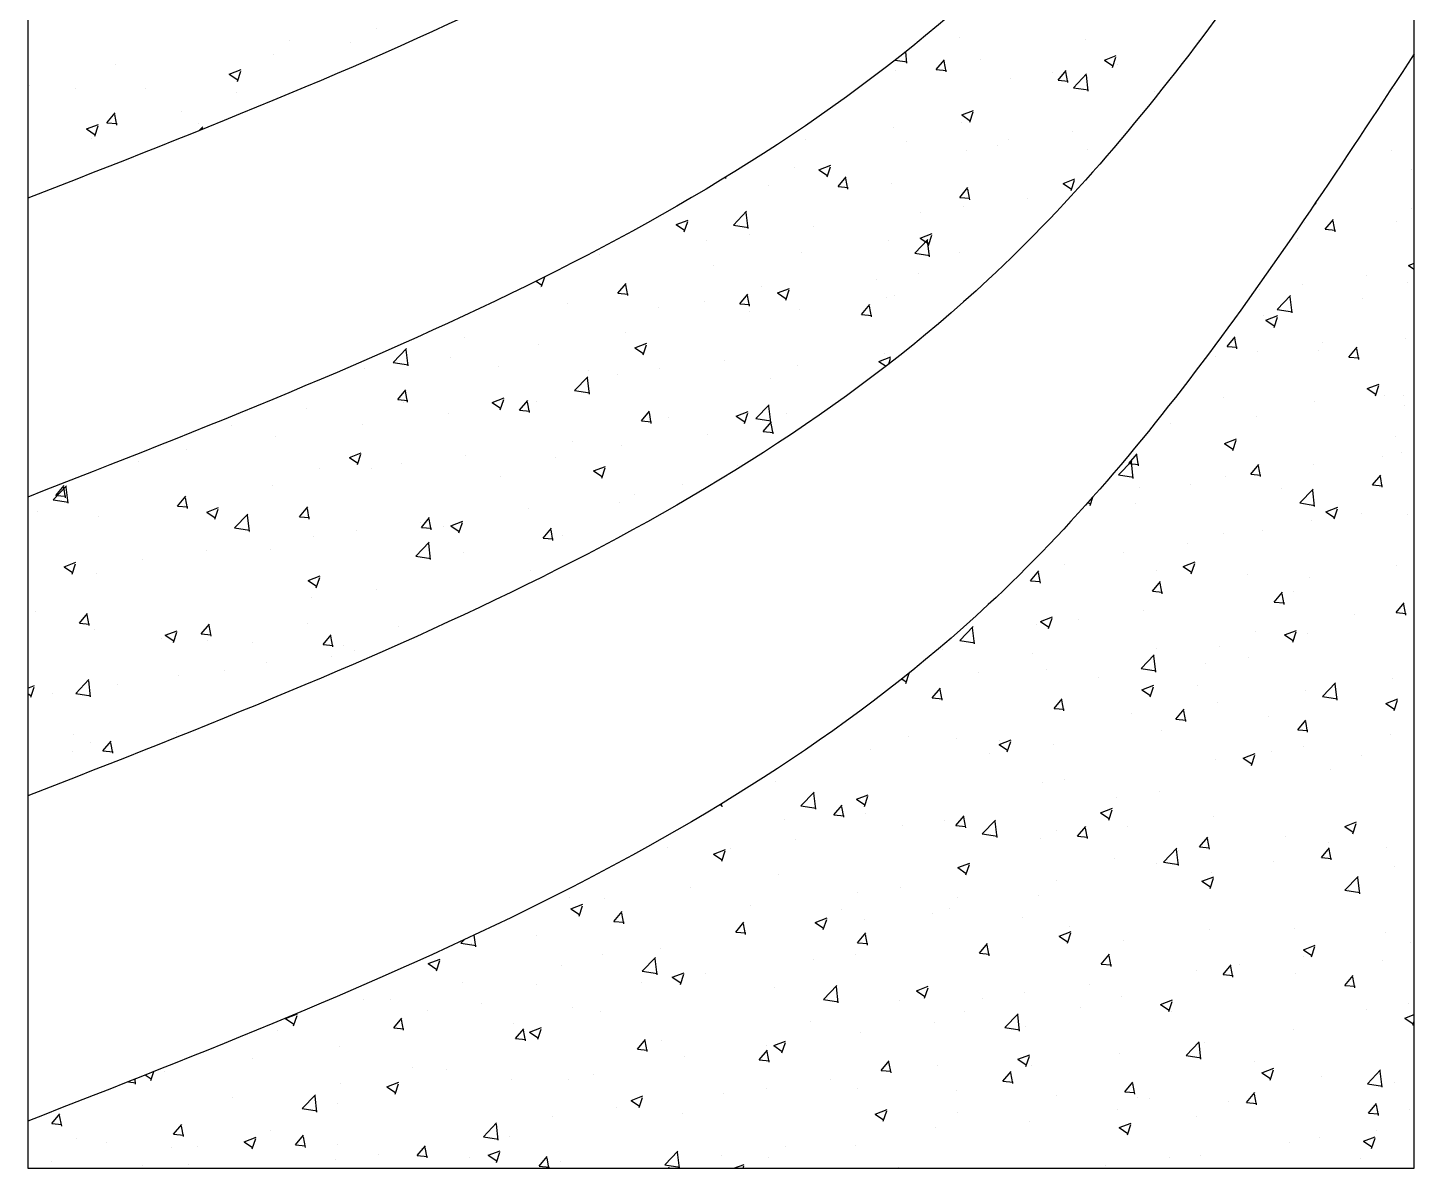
# Model space of a CAD drawing. Header units: inches. Extents: x 10 to 52.5, y 12.2 to 37.
# Drawn here: x 48.0005 to 48.1377, y 19.9267 to 20.0395 of the extents above; entities that cross this region are included whole.
import ezdxf

# ---------------------------------------------------------------- set-up
doc = ezdxf.new("R2010")
doc.units = ezdxf.units.IN
doc.header["$MEASUREMENT"] = 0
doc.layers.add('02', color=2, linetype='Continuous')

msp = doc.modelspace()

# ---------------------------------------------------------------- linework, layer by layer
at = {"layer": '02'}
for p, q in [((48.00053, 20.21376), (48.00053, 19.92671)), ((48.13766, 19.92671), (48.13766, 20.21376)), ((48.03505, 20.03939), (48.03505, 20.03939)), ((48.09272, 20.03857), (48.09272, 20.03857)), ((48.02643, 20.03821), (48.02643, 20.03821)), ((48.03241, 20.03801), (48.03241, 20.03801)), ((48.08749, 20.03601), (48.08736, 20.03712)), ((48.10512, 20.03831), (48.10512, 20.03831)), ((48.11634, 20.03824), (48.11634, 20.03824)), ((48.00922, 20.03588), (48.00922, 20.03588)), ((48.02484, 20.03682), (48.02484, 20.03682)), ((48.08633, 20.03631), (48.08752, 20.03613)), ((48.09038, 20.03537), (48.09119, 20.03633)), ((48.09136, 20.03513), (48.09116, 20.03619)), ((48.0948, 20.03632), (48.0948, 20.03632)), ((48.10701, 20.0363), (48.10819, 20.03675)), ((48.10701, 20.0363), (48.10785, 20.03573)), ((48.10782, 20.03558), (48.10816, 20.0366)), ((48.10828, 20.03591), (48.10828, 20.03591)), ((48.02047, 20.03491), (48.02164, 20.03537)), ((48.02047, 20.03491), (48.0213, 20.03435)), ((48.02127, 20.0342), (48.02161, 20.03522)), ((48.08632, 20.03525), (48.08632, 20.03525)), ((48.09038, 20.03537), (48.09139, 20.03528)), ((48.09771, 20.03452), (48.09771, 20.03452)), ((48.10192, 20.03507), (48.10192, 20.03507)), ((48.10243, 20.03432), (48.10324, 20.03528)), ((48.10243, 20.03432), (48.10344, 20.03423)), ((48.10341, 20.03408), (48.10321, 20.03513)), ((48.10395, 20.03358), (48.10526, 20.03494)), ((48.10542, 20.03323), (48.10523, 20.03482)), ((48.00066, 20.03383), (48.00066, 20.03383)), ((48.00524, 20.03345), (48.00524, 20.03345)), ((48.01217, 20.03352), (48.01217, 20.03352)), ((48.02114, 20.03314), (48.02114, 20.03314)), ((48.10395, 20.03358), (48.10545, 20.03335)), ((48.11195, 20.03317), (48.11195, 20.03317)), ((48.13565, 20.03347), (48.13565, 20.03347)), ((48.00837, 20.03011), (48.00918, 20.03108)), ((48.00934, 20.02988), (48.00915, 20.03093)), ((48.01571, 20.03126), (48.01571, 20.03126)), ((48.0929, 20.03088), (48.09407, 20.03133)), ((48.0929, 20.03088), (48.09373, 20.03031)), ((48.0937, 20.03017), (48.09405, 20.03118)), ((48.13758, 20.0311), (48.13758, 20.0311)), ((48.00635, 20.0295), (48.00753, 20.02995)), ((48.00635, 20.0295), (48.00719, 20.02893)), ((48.00716, 20.02878), (48.0075, 20.0298)), ((48.00837, 20.03011), (48.00937, 20.03002)), ((48.01742, 20.02999), (48.01742, 20.02999)), ((48.0175, 20.02934), (48.01784, 20.0297)), ((48.01782, 20.02947), (48.01781, 20.02958)), ((48.08611, 20.02965), (48.08611, 20.02965)), ((48.09288, 20.03011), (48.09288, 20.03011)), ((48.10386, 20.02929), (48.10386, 20.02929)), ((48.00681, 20.0286), (48.00681, 20.0286)), ((48.07749, 20.02847), (48.07749, 20.02847)), ((48.08746, 20.02823), (48.08746, 20.02823)), ((48.09643, 20.02785), (48.09643, 20.02785)), ((48.0975, 20.02845), (48.0975, 20.02845)), ((48.10539, 20.02747), (48.10539, 20.02747)), ((48.13544, 20.0274), (48.13544, 20.0274)), ((48.09337, 20.02732), (48.09337, 20.02732)), ((48.06959, 20.0246), (48.06957, 20.02473)), ((48.06961, 20.02475), (48.06962, 20.02475)), ((48.07632, 20.02566), (48.07632, 20.02566)), ((48.07878, 20.02546), (48.07996, 20.02591)), ((48.07878, 20.02546), (48.07962, 20.0249)), ((48.07959, 20.02475), (48.07993, 20.02576)), ((48.08067, 20.02379), (48.08147, 20.02475)), ((48.13738, 20.0255), (48.13738, 20.0255)), ((48.07377, 20.02395), (48.07377, 20.02395)), ((48.08067, 20.02379), (48.08167, 20.0237)), ((48.08164, 20.02355), (48.08145, 20.0246)), ((48.08591, 20.02406), (48.08591, 20.02406)), ((48.09272, 20.02273), (48.09352, 20.0237)), ((48.09369, 20.0225), (48.0935, 20.02355)), ((48.10293, 20.02411), (48.1041, 20.02457)), ((48.10293, 20.02411), (48.10376, 20.02355)), ((48.10373, 20.0234), (48.10407, 20.02442)), ((48.09272, 20.02273), (48.09372, 20.02264)), ((48.09944, 20.02266), (48.09944, 20.02266)), ((48.12788, 20.02206), (48.12795, 20.02227)), ((48.1279, 20.02221), (48.12791, 20.0222)), ((48.07032, 20.01999), (48.07163, 20.02136)), ((48.07179, 20.01964), (48.0716, 20.02124)), ((48.08887, 20.02127), (48.08887, 20.02127)), ((48.09308, 20.02182), (48.09308, 20.02182)), ((48.12886, 20.01957), (48.12967, 20.02054)), ((48.13738, 20.02161), (48.13738, 20.02161)), ((48.06467, 20.02004), (48.06584, 20.02049)), ((48.06467, 20.02004), (48.0655, 20.01948)), ((48.06547, 20.01933), (48.06581, 20.02034)), ((48.07032, 20.01999), (48.07182, 20.01976)), ((48.07826, 20.01987), (48.07826, 20.01987)), ((48.12681, 20.02022), (48.12681, 20.02022)), ((48.12886, 20.01957), (48.12987, 20.01948)), ((48.12984, 20.01933), (48.12965, 20.02039)), ((48.13589, 20.02033), (48.13589, 20.02033)), ((48.0677, 20.01848), (48.0677, 20.01848)), ((48.0719, 20.01903), (48.0719, 20.01903)), ((48.08571, 20.01847), (48.08571, 20.01847)), ((48.08825, 20.01721), (48.08956, 20.01858)), ((48.08881, 20.01869), (48.08999, 20.01915)), ((48.08881, 20.01869), (48.08965, 20.01813)), ((48.08972, 20.01686), (48.08953, 20.01846)), ((48.08962, 20.01798), (48.08996, 20.019)), ((48.12609, 20.01865), (48.12609, 20.01865)), ((48.05709, 20.01708), (48.05709, 20.01708)), ((48.07708, 20.01728), (48.07708, 20.01728)), ((48.08825, 20.01721), (48.08975, 20.01698)), ((48.09267, 20.01729), (48.09267, 20.01729)), ((48.06835, 20.01603), (48.06835, 20.01603)), ((48.08866, 20.0152), (48.08866, 20.0152)), ((48.1371, 20.016), (48.13766, 20.01622)), ((48.1371, 20.016), (48.13766, 20.01563)), ((48.05082, 20.01444), (48.05139, 20.01406)), ((48.05124, 20.01377), (48.05124, 20.01377)), ((48.05136, 20.01391), (48.05168, 20.01487)), ((48.0589, 20.01326), (48.05971, 20.01422)), ((48.05987, 20.01302), (48.05968, 20.01407)), ((48.07308, 20.01393), (48.07308, 20.01393)), ((48.0747, 20.01328), (48.07587, 20.01373)), ((48.08446, 20.01464), (48.08446, 20.01464)), ((48.1266, 20.01415), (48.1266, 20.01415)), ((48.13296, 20.01498), (48.13296, 20.01498)), ((48.13697, 20.01432), (48.13697, 20.01432)), ((48.0589, 20.01326), (48.0599, 20.01317)), ((48.06748, 20.01241), (48.06748, 20.01241)), ((48.07095, 20.0122), (48.07176, 20.01317)), ((48.07192, 20.01197), (48.07173, 20.01302)), ((48.0747, 20.01328), (48.07553, 20.01271)), ((48.0755, 20.01256), (48.07584, 20.01358)), ((48.0855, 20.01287), (48.0855, 20.01287)), ((48.08627, 20.01298), (48.08627, 20.01298)), ((48.12239, 20.01359), (48.12239, 20.01359)), ((48.12411, 20.01165), (48.12542, 20.01302)), ((48.12557, 20.0113), (48.12539, 20.0129)), ((48.13251, 20.01277), (48.13251, 20.01277)), ((48.05394, 20.01224), (48.05394, 20.01224)), ((48.06291, 20.01186), (48.06291, 20.01186)), ((48.07095, 20.0122), (48.07195, 20.01212)), ((48.07188, 20.01148), (48.07188, 20.01148)), ((48.07688, 20.01169), (48.07688, 20.01169)), ((48.083, 20.01115), (48.08381, 20.01212)), ((48.083, 20.01115), (48.084, 20.01106)), ((48.08397, 20.01091), (48.08378, 20.01197)), ((48.12271, 20.01109), (48.12271, 20.01109)), ((48.12298, 20.01059), (48.12416, 20.01104)), ((48.12411, 20.01165), (48.12561, 20.01142)), ((48.12298, 20.01059), (48.12382, 20.01002)), ((48.12379, 20.00987), (48.12413, 20.01089)), ((48.04369, 20.00888), (48.04369, 20.00888)), ((48.05966, 20.00936), (48.05966, 20.00936)), ((48.06058, 20.00786), (48.06176, 20.00831)), ((48.11915, 20.00799), (48.11996, 20.00895)), ((48.12012, 20.00775), (48.11993, 20.0088)), ((48.12854, 20.00836), (48.12854, 20.00836)), ((48.13677, 20.00873), (48.13677, 20.00873)), ((48.03669, 20.00641), (48.038, 20.00777)), ((48.03815, 20.00606), (48.03797, 20.00766)), ((48.04231, 20.00691), (48.04231, 20.00691)), ((48.05104, 20.00817), (48.05104, 20.00817)), ((48.06058, 20.00786), (48.06142, 20.00729)), ((48.06139, 20.00715), (48.06173, 20.00816)), ((48.08472, 20.00651), (48.0859, 20.00696)), ((48.0853, 20.00728), (48.0853, 20.00728)), ((48.08568, 20.00624), (48.08587, 20.00682)), ((48.11797, 20.00697), (48.11797, 20.00697)), ((48.11915, 20.00799), (48.12015, 20.0079)), ((48.12218, 20.00752), (48.12218, 20.00752)), ((48.12814, 20.00754), (48.12814, 20.00754)), ((48.1312, 20.00693), (48.13201, 20.0079)), ((48.1312, 20.00693), (48.1322, 20.00685)), ((48.13217, 20.0067), (48.13198, 20.00775)), ((48.03383, 20.00584), (48.03383, 20.00584)), ((48.03669, 20.00641), (48.03818, 20.00618)), ((48.03809, 20.00634), (48.03809, 20.00634)), ((48.04705, 20.00596), (48.04705, 20.00596)), ((48.05602, 20.00558), (48.05602, 20.00558)), ((48.06306, 20.00578), (48.06306, 20.00578)), ((48.06943, 20.00662), (48.06943, 20.00662)), ((48.07667, 20.0061), (48.07667, 20.0061)), ((48.08472, 20.00651), (48.08542, 20.00604)), ((48.05462, 20.00363), (48.05593, 20.00499)), ((48.05608, 20.00328), (48.0559, 20.00488)), ((48.05886, 20.00523), (48.05886, 20.00523)), ((48.07396, 20.00482), (48.07396, 20.00482)), ((48.13301, 20.00382), (48.13419, 20.00427)), ((48.13382, 20.00311), (48.13416, 20.00412)), ((48.03713, 20.00273), (48.03794, 20.0037)), ((48.03713, 20.00273), (48.03813, 20.00264)), ((48.0381, 20.00249), (48.03791, 20.00355)), ((48.04646, 20.00244), (48.04764, 20.00289)), ((48.04727, 20.00173), (48.04761, 20.00274)), ((48.05462, 20.00363), (48.05611, 20.0034)), ((48.1188, 20.00293), (48.1188, 20.00293)), ((48.13301, 20.00382), (48.13385, 20.00326)), ((48.13473, 20.00313), (48.13473, 20.00313)), ((48.13656, 20.00313), (48.13656, 20.00313)), ((48.02812, 20.00183), (48.02812, 20.00183)), ((48.03768, 20.00244), (48.03768, 20.00244)), ((48.04211, 20.00132), (48.04211, 20.00132)), ((48.04646, 20.00244), (48.0473, 20.00188)), ((48.04918, 20.00168), (48.04999, 20.00264)), ((48.04918, 20.00168), (48.05018, 20.00159)), ((48.05015, 20.00144), (48.04996, 20.00249)), ((48.05083, 20.00258), (48.05083, 20.00258)), ((48.06123, 20.00062), (48.06204, 20.00159)), ((48.0622, 20.00038), (48.06201, 20.00144)), ((48.07061, 20.00109), (48.07178, 20.00155)), ((48.07141, 20.00038), (48.07175, 20.0014)), ((48.07255, 20.00085), (48.07386, 20.00221)), ((48.07401, 20.0005), (48.07383, 20.00209)), ((48.07562, 20.00139), (48.07562, 20.00139)), ((48.07982, 20.00194), (48.07982, 20.00194)), ((48.12777, 20.00255), (48.12777, 20.00255)), ((48.13674, 20.00217), (48.13674, 20.00217)), ((48.02071, 20.0002), (48.02071, 20.0002)), ((48.03362, 20.00025), (48.03362, 20.00025)), ((48.06123, 20.00062), (48.06223, 20.00053)), ((48.06393, 20.001), (48.06393, 20.001)), ((48.07061, 20.00109), (48.07144, 20.00053)), ((48.07255, 20.00085), (48.07404, 20.00062)), ((48.07328, 19.99957), (48.07409, 20.00053)), ((48.07425, 19.99933), (48.07406, 20.00038)), ((48.11355, 20.00034), (48.11355, 20.00034)), ((48.12202, 20.00106), (48.12202, 20.00106)), ((48.025, 19.99906), (48.025, 19.99906)), ((48.05444, 19.9986), (48.05444, 19.9986)), ((48.06774, 19.99925), (48.06774, 19.99925)), ((48.07328, 19.99957), (48.07428, 19.99948)), ((48.11889, 19.9984), (48.12007, 19.99885)), ((48.1197, 19.99769), (48.12004, 19.99871)), ((48.13584, 19.99906), (48.13584, 19.99906)), ((48.01627, 19.9978), (48.01627, 19.9978)), ((48.03235, 19.99702), (48.03352, 19.99747)), ((48.03315, 19.99631), (48.03349, 19.99732)), ((48.05926, 19.99817), (48.05926, 19.99817)), ((48.10943, 19.9964), (48.11024, 19.99737)), ((48.1104, 19.99617), (48.11021, 19.99722)), ((48.11889, 19.9984), (48.11973, 19.99784)), ((48.13636, 19.99754), (48.13636, 19.99754)), ((48.01145, 19.99663), (48.01145, 19.99663)), ((48.02939, 19.99587), (48.02939, 19.99587)), ((48.03235, 19.99702), (48.03318, 19.99646)), ((48.03453, 19.99595), (48.03453, 19.99595)), ((48.03747, 19.99637), (48.03747, 19.99637)), ((48.04383, 19.9972), (48.04383, 19.9972)), ((48.05275, 19.99699), (48.05275, 19.99699)), ((48.05649, 19.99568), (48.05767, 19.99613)), ((48.0573, 19.99496), (48.05764, 19.99598)), ((48.07069, 19.99624), (48.07069, 19.99624)), ((48.10841, 19.99529), (48.10972, 19.99665)), ((48.10943, 19.9964), (48.11043, 19.99632)), ((48.10987, 19.99494), (48.10969, 19.99653)), ((48.12148, 19.99535), (48.12229, 19.99632)), ((48.12245, 19.99511), (48.12226, 19.99617)), ((48.12773, 19.99636), (48.12773, 19.99636)), ((48.13452, 19.99706), (48.13452, 19.99706)), ((48.04733, 19.99512), (48.04733, 19.99512)), ((48.05649, 19.99568), (48.05733, 19.99511)), ((48.10841, 19.99529), (48.1099, 19.99506)), ((48.11901, 19.9951), (48.11901, 19.9951)), ((48.12148, 19.99535), (48.12248, 19.99526)), ((48.13353, 19.9943), (48.13434, 19.99526)), ((48.1345, 19.99406), (48.13431, 19.99511)), ((48.00306, 19.99283), (48.00437, 19.99419)), ((48.00331, 19.99326), (48.00412, 19.99422)), ((48.00331, 19.99326), (48.00431, 19.99317)), ((48.00428, 19.99302), (48.00409, 19.99407)), ((48.00452, 19.99248), (48.00434, 19.99407)), ((48.01536, 19.9922), (48.01617, 19.99317)), ((48.02474, 19.99427), (48.02474, 19.99427)), ((48.06059, 19.99337), (48.06059, 19.99337)), ((48.06526, 19.99436), (48.06526, 19.99436)), ((48.11052, 19.99402), (48.11052, 19.99402)), ((48.11553, 19.99434), (48.11553, 19.99434)), ((48.1245, 19.99396), (48.1245, 19.99396)), ((48.12634, 19.99251), (48.12765, 19.99387)), ((48.1278, 19.99216), (48.12762, 19.99375)), ((48.13353, 19.9943), (48.13453, 19.99421)), ((48.00306, 19.99283), (48.00455, 19.99259)), ((48.01536, 19.9922), (48.01636, 19.99211)), ((48.01607, 19.99221), (48.01607, 19.99221)), ((48.01633, 19.99196), (48.01614, 19.99302)), ((48.01823, 19.9916), (48.01941, 19.99205)), ((48.01904, 19.99089), (48.01938, 19.99191)), ((48.02741, 19.99115), (48.02822, 19.99211)), ((48.02838, 19.99091), (48.02819, 19.99196)), ((48.05002, 19.99198), (48.05002, 19.99198)), ((48.05905, 19.99258), (48.05905, 19.99258)), ((48.1054, 19.99257), (48.10561, 19.99242)), ((48.10559, 19.99227), (48.10586, 19.99308)), ((48.1101, 19.99246), (48.1101, 19.99246)), ((48.12634, 19.99251), (48.12783, 19.99227)), ((48.12892, 19.99164), (48.1301, 19.99209)), ((48.12973, 19.99093), (48.13007, 19.99194)), ((48.00147, 19.99163), (48.00147, 19.99163)), ((48.00758, 19.99114), (48.00758, 19.99114)), ((48.01823, 19.9916), (48.01907, 19.99104)), ((48.02099, 19.99004), (48.0223, 19.99141)), ((48.02245, 19.9897), (48.02227, 19.99129)), ((48.02741, 19.99115), (48.02841, 19.99106)), ((48.03941, 19.99058), (48.03941, 19.99058)), ((48.03946, 19.99009), (48.04027, 19.99106)), ((48.04043, 19.98986), (48.04024, 19.99091)), ((48.04238, 19.99026), (48.04355, 19.99071)), ((48.04318, 19.98954), (48.04352, 19.99056)), ((48.12753, 19.99077), (48.12753, 19.99077)), ((48.12892, 19.99164), (48.12976, 19.99108)), ((48.13246, 19.9915), (48.13246, 19.9915)), ((48.13701, 19.99133), (48.13701, 19.99133)), ((48.02099, 19.99004), (48.02248, 19.98981)), ((48.0225, 19.98959), (48.0225, 19.98959)), ((48.02884, 19.98919), (48.02884, 19.98919)), ((48.03305, 19.98974), (48.03305, 19.98974)), ((48.03946, 19.99009), (48.04046, 19.99001)), ((48.0417, 19.99014), (48.0417, 19.99014)), ((48.04238, 19.99026), (48.04321, 19.98969)), ((48.05151, 19.98904), (48.05232, 19.99)), ((48.05151, 19.98904), (48.05251, 19.98895)), ((48.05248, 19.9888), (48.05229, 19.98986)), ((48.05344, 19.98929), (48.05344, 19.98929)), ((48.1188, 19.98951), (48.1188, 19.98951)), ((48.12266, 19.98981), (48.12266, 19.98981)), ((48.01823, 19.98779), (48.01823, 19.98779)), ((48.02459, 19.98788), (48.02459, 19.98788)), ((48.03892, 19.98726), (48.04023, 19.98863)), ((48.04038, 19.98691), (48.0402, 19.98851)), ((48.04364, 19.98761), (48.04364, 19.98761)), ((48.10892, 19.98764), (48.10892, 19.98764)), ((48.11528, 19.98848), (48.11528, 19.98848)), ((48.00412, 19.98618), (48.00529, 19.98664)), ((48.00492, 19.98547), (48.00526, 19.98649)), ((48.01187, 19.98695), (48.01187, 19.98695)), ((48.03892, 19.98726), (48.04041, 19.98703)), ((48.10307, 19.98645), (48.10307, 19.98645)), ((48.11481, 19.98622), (48.11598, 19.98667)), ((48.11561, 19.98551), (48.11595, 19.98652)), ((48.13595, 19.98636), (48.13595, 19.98636)), ((48.00412, 19.98618), (48.00495, 19.98562)), ((48.00738, 19.98554), (48.00738, 19.98554)), ((48.02826, 19.98484), (48.02944, 19.98529)), ((48.02907, 19.98413), (48.02941, 19.98514)), ((48.05022, 19.9858), (48.05022, 19.9858)), ((48.09971, 19.98482), (48.10052, 19.98579)), ((48.10068, 19.98459), (48.10049, 19.98564)), ((48.11219, 19.9858), (48.11219, 19.9858)), ((48.11481, 19.98622), (48.11564, 19.98566)), ((48.12115, 19.98542), (48.12115, 19.98542)), ((48.12732, 19.98517), (48.12732, 19.98517)), ((48.02826, 19.98484), (48.0291, 19.98427)), ((48.03499, 19.98395), (48.03499, 19.98395)), ((48.09971, 19.98482), (48.10071, 19.98473)), ((48.11176, 19.98377), (48.11257, 19.98473)), ((48.11176, 19.98377), (48.11276, 19.98368)), ((48.11273, 19.98353), (48.11254, 19.98458)), ((48.12381, 19.98271), (48.12462, 19.98368)), ((48.12478, 19.98248), (48.12459, 19.98353)), ((48.12568, 19.9838), (48.12568, 19.9838)), ((48.02863, 19.98311), (48.02863, 19.98311)), ((48.12381, 19.98271), (48.12481, 19.98263)), ((48.13586, 19.98166), (48.13667, 19.98262)), ((48.13683, 19.98142), (48.13664, 19.98248)), ((48.0013, 19.98176), (48.0013, 19.98176)), ((48.00564, 19.98062), (48.00645, 19.98158)), ((48.00661, 19.98038), (48.00642, 19.98144)), ((48.10069, 19.9808), (48.10187, 19.98125)), ((48.10069, 19.9808), (48.10153, 19.98024)), ((48.1015, 19.98009), (48.10184, 19.98111)), ((48.1045, 19.98102), (48.1045, 19.98102)), ((48.11086, 19.98185), (48.11086, 19.98185)), ((48.13177, 19.98147), (48.13177, 19.98147)), ((48.13586, 19.98166), (48.13686, 19.98157)), ((48.00564, 19.98062), (48.00664, 19.98053)), ((48.00717, 19.97995), (48.00717, 19.97995)), ((48.01414, 19.97942), (48.01532, 19.97987)), ((48.01414, 19.97942), (48.01498, 19.97886)), ((48.01495, 19.97871), (48.01529, 19.97972)), ((48.01769, 19.97956), (48.0185, 19.98053)), ((48.01769, 19.97956), (48.01869, 19.97948)), ((48.01866, 19.97933), (48.01847, 19.98038)), ((48.0282, 19.98063), (48.0282, 19.98063)), ((48.02974, 19.97851), (48.03055, 19.97948)), ((48.03717, 19.98025), (48.03717, 19.98025)), ((48.09271, 19.97892), (48.09402, 19.98029)), ((48.09417, 19.97857), (48.09398, 19.98017)), ((48.10029, 19.98046), (48.10029, 19.98046)), ((48.12197, 19.97979), (48.12197, 19.97979)), ((48.12484, 19.97946), (48.12601, 19.97991)), ((48.12484, 19.97946), (48.12567, 19.97889)), ((48.12564, 19.97874), (48.12598, 19.97976)), ((48.12712, 19.97958), (48.12712, 19.97958)), ((48.01381, 19.97913), (48.01381, 19.97913)), ((48.01827, 19.97888), (48.01827, 19.97888)), ((48.02277, 19.97875), (48.02277, 19.97875)), ((48.02974, 19.97851), (48.03074, 19.97842)), ((48.03071, 19.97827), (48.03052, 19.97933)), ((48.03174, 19.97837), (48.03174, 19.97837)), ((48.09271, 19.97892), (48.0942, 19.97869)), ((48.11217, 19.97811), (48.11217, 19.97811)), ((48.11839, 19.97832), (48.11839, 19.97832)), ((48.02418, 19.97669), (48.02418, 19.97669)), ((48.03057, 19.97733), (48.03057, 19.97733)), ((48.03281, 19.97788), (48.03281, 19.97788)), ((48.09098, 19.97798), (48.09098, 19.97798)), ((48.09995, 19.9776), (48.09995, 19.9776)), ((48.11064, 19.97614), (48.11194, 19.9775)), ((48.1121, 19.97579), (48.11191, 19.97739)), ((48.12126, 19.97718), (48.12126, 19.97718)), ((48.01545, 19.97543), (48.01545, 19.97543)), ((48.02, 19.97593), (48.02, 19.97593)), ((48.08738, 19.97467), (48.08772, 19.97569)), ((48.09452, 19.97572), (48.09452, 19.97572)), ((48.10128, 19.97606), (48.10128, 19.97606)), ((48.11064, 19.97614), (48.11213, 19.97591)), ((48.11705, 19.97662), (48.11705, 19.97662)), ((48.00053, 19.97419), (48.00121, 19.97445)), ((48.00083, 19.97329), (48.00118, 19.9743)), ((48.00529, 19.97368), (48.00659, 19.97504)), ((48.00675, 19.97333), (48.00656, 19.97493)), ((48.00939, 19.97454), (48.00939, 19.97454)), ((48.08699, 19.97511), (48.08741, 19.97482)), ((48.08999, 19.97324), (48.0908, 19.9742)), ((48.09096, 19.973), (48.09077, 19.97406)), ((48.10644, 19.97523), (48.10644, 19.97523)), ((48.11072, 19.97404), (48.1119, 19.97449)), ((48.11072, 19.97404), (48.11156, 19.97347)), ((48.11153, 19.97333), (48.11187, 19.97434)), ((48.1162, 19.97442), (48.1162, 19.97442)), ((48.12692, 19.97399), (48.12692, 19.97399)), ((48.12857, 19.97336), (48.12987, 19.97472)), ((48.13003, 19.97301), (48.12984, 19.97461)), ((48.13554, 19.97517), (48.13554, 19.97517)), ((48.00053, 19.97366), (48.00086, 19.97344)), ((48.00303, 19.9737), (48.00303, 19.9737)), ((48.00529, 19.97368), (48.00678, 19.97345)), ((48.08999, 19.97324), (48.09099, 19.97315)), ((48.10204, 19.97219), (48.10285, 19.97315)), ((48.10301, 19.97195), (48.10282, 19.973)), ((48.11819, 19.97273), (48.11819, 19.97273)), ((48.12857, 19.97336), (48.13006, 19.97313)), ((48.13486, 19.97269), (48.13604, 19.97314)), ((48.13486, 19.97269), (48.1357, 19.97213)), ((48.13567, 19.97198), (48.13601, 19.973)), ((48.10204, 19.97219), (48.10304, 19.9721)), ((48.1097, 19.97165), (48.1097, 19.97165)), ((48.11409, 19.97113), (48.1149, 19.9721)), ((48.11506, 19.97089), (48.11487, 19.97195)), ((48.1232, 19.97139), (48.1232, 19.97139)), ((48.01525, 19.96984), (48.01525, 19.96984)), ((48.11263, 19.97), (48.11263, 19.97)), ((48.11409, 19.97113), (48.11509, 19.97104)), ((48.12614, 19.97008), (48.12695, 19.97104)), ((48.12614, 19.97008), (48.12714, 19.96999)), ((48.12711, 19.96984), (48.12692, 19.97089)), ((48.00509, 19.96963), (48.00509, 19.96963)), ((48.00676, 19.96877), (48.00676, 19.96877)), ((48.00797, 19.96798), (48.00878, 19.96895)), ((48.00895, 19.96775), (48.00875, 19.9688)), ((48.08764, 19.96944), (48.08764, 19.96944)), ((48.09235, 19.96921), (48.09235, 19.96921)), ((48.0966, 19.96862), (48.09778, 19.96907)), ((48.0966, 19.96906), (48.0966, 19.96906)), ((48.0966, 19.96862), (48.09744, 19.96806)), ((48.09741, 19.96791), (48.09775, 19.96892)), ((48.10202, 19.9686), (48.10202, 19.9686)), ((48.13534, 19.96958), (48.13534, 19.96958)), ((48.00497, 19.96791), (48.00497, 19.96791)), ((48.00797, 19.96798), (48.00897, 19.96789)), ((48.07701, 19.96769), (48.07701, 19.96769)), ((48.08387, 19.96813), (48.08387, 19.96813)), ((48.09566, 19.96776), (48.09566, 19.96776)), ((48.11799, 19.96713), (48.11799, 19.96713)), ((48.12075, 19.96727), (48.12192, 19.96773)), ((48.12075, 19.96727), (48.12158, 19.96671)), ((48.12155, 19.96656), (48.12189, 19.96758)), ((48.12351, 19.96792), (48.12351, 19.96792)), ((48.12671, 19.96839), (48.12671, 19.96839)), ((48.13248, 19.96754), (48.13248, 19.96754)), ((48.12939, 19.96616), (48.12939, 19.96616)), ((48.07448, 19.96497), (48.07448, 19.96497)), ((48.10087, 19.96488), (48.10087, 19.96488)), ((48.10302, 19.96518), (48.10302, 19.96518)), ((48.077, 19.96256), (48.07831, 19.96392)), ((48.07847, 19.96221), (48.07828, 19.9638)), ((48.08249, 19.9632), (48.08366, 19.96365)), ((48.08249, 19.9632), (48.08332, 19.96264)), ((48.08329, 19.96249), (48.08363, 19.9635)), ((48.10821, 19.96337), (48.10821, 19.96337)), ((48.11242, 19.96393), (48.11242, 19.96393)), ((48.06897, 19.96265), (48.06922, 19.96262)), ((48.0692, 19.96247), (48.06914, 19.96275)), ((48.077, 19.96256), (48.0785, 19.96232)), ((48.08027, 19.96166), (48.08108, 19.96262)), ((48.08027, 19.96166), (48.08127, 19.96157)), ((48.08125, 19.96142), (48.08105, 19.96247)), ((48.08342, 19.96181), (48.08342, 19.96181)), ((48.09232, 19.9606), (48.09313, 19.96157)), ((48.10663, 19.96186), (48.10781, 19.96231)), ((48.10663, 19.96186), (48.10747, 19.96129)), ((48.10744, 19.96114), (48.10778, 19.96216)), ((48.0754, 19.96123), (48.0754, 19.96123)), ((48.08704, 19.96058), (48.08704, 19.96058)), ((48.09124, 19.96114), (48.09124, 19.96114)), ((48.09232, 19.9606), (48.09332, 19.96051)), ((48.0933, 19.96037), (48.0931, 19.96142)), ((48.09493, 19.95978), (48.09624, 19.96114)), ((48.0964, 19.95943), (48.09621, 19.96102)), ((48.10437, 19.95955), (48.10518, 19.96051)), ((48.10535, 19.95931), (48.10515, 19.96036)), ((48.1093, 19.96047), (48.1093, 19.96047)), ((48.11778, 19.96154), (48.11778, 19.96154)), ((48.13078, 19.96051), (48.13195, 19.96096)), ((48.13078, 19.96051), (48.13161, 19.95995)), ((48.13158, 19.9598), (48.13192, 19.96081)), ((48.07643, 19.95919), (48.07643, 19.95919)), ((48.09493, 19.95978), (48.09643, 19.95954)), ((48.10067, 19.95928), (48.10067, 19.95928)), ((48.1023, 19.96009), (48.1023, 19.96009)), ((48.10437, 19.95955), (48.10537, 19.95946)), ((48.11642, 19.95849), (48.11723, 19.95946)), ((48.1174, 19.95826), (48.1172, 19.95931)), ((48.12497, 19.95953), (48.12497, 19.95953)), ((48.12921, 19.95896), (48.12921, 19.95896)), ((48.06383, 19.95845), (48.06383, 19.95845)), ((48.06837, 19.95778), (48.06955, 19.95823)), ((48.06837, 19.95778), (48.06921, 19.95722)), ((48.06918, 19.95707), (48.06952, 19.95809)), ((48.07006, 19.95835), (48.07006, 19.95835)), ((48.11286, 19.957), (48.11417, 19.95836)), ((48.11433, 19.95665), (48.11414, 19.95824)), ((48.11436, 19.95814), (48.11436, 19.95814)), ((48.11642, 19.95849), (48.11742, 19.95841)), ((48.12847, 19.95744), (48.12928, 19.95841)), ((48.12945, 19.9572), (48.12925, 19.95826)), ((48.13493, 19.95839), (48.13493, 19.95839)), ((48.09252, 19.95644), (48.09369, 19.95689)), ((48.09252, 19.95644), (48.09335, 19.95587)), ((48.09332, 19.95572), (48.09366, 19.95674)), ((48.108, 19.9573), (48.108, 19.9573)), ((48.11212, 19.95684), (48.11212, 19.95684)), ((48.11286, 19.957), (48.11436, 19.95676)), ((48.12378, 19.95708), (48.12378, 19.95708)), ((48.12847, 19.95744), (48.12947, 19.95735)), ((48.13574, 19.95651), (48.13574, 19.95651)), ((48.07483, 19.95577), (48.07483, 19.95577)), ((48.10232, 19.95515), (48.10232, 19.95515)), ((48.11666, 19.95509), (48.11784, 19.95554)), ((48.11666, 19.95509), (48.1175, 19.95453)), ((48.11747, 19.95438), (48.11781, 19.95539)), ((48.11758, 19.95595), (48.11758, 19.95595)), ((48.13079, 19.95421), (48.1321, 19.95558)), ((48.13226, 19.95386), (48.13207, 19.95546)), ((48.05412, 19.95345), (48.05412, 19.95345)), ((48.05762, 19.95343), (48.05762, 19.95343)), ((48.06611, 19.95451), (48.06611, 19.95451)), ((48.08262, 19.95396), (48.08262, 19.95396)), ((48.08682, 19.95451), (48.08682, 19.95451)), ((48.09253, 19.95347), (48.09253, 19.95347)), ((48.10047, 19.95369), (48.10047, 19.95369)), ((48.13079, 19.95421), (48.13229, 19.95398)), ((48.13112, 19.9543), (48.13112, 19.9543)), ((48.05426, 19.95236), (48.05543, 19.95282)), ((48.05426, 19.95236), (48.05509, 19.9518)), ((48.05506, 19.95165), (48.0554, 19.95267)), ((48.0585, 19.95113), (48.05931, 19.95209)), ((48.07205, 19.95269), (48.07205, 19.95269)), ((48.08102, 19.95231), (48.08102, 19.95231)), ((48.09174, 19.95243), (48.09174, 19.95243)), ((48.0585, 19.95113), (48.05951, 19.95104)), ((48.05948, 19.95089), (48.05928, 19.95194)), ((48.07055, 19.95007), (48.07136, 19.95104)), ((48.07153, 19.94984), (48.07133, 19.95089)), ((48.0784, 19.95102), (48.07958, 19.95147)), ((48.0784, 19.95102), (48.07924, 19.95045)), ((48.07921, 19.95031), (48.07955, 19.95132)), ((48.08325, 19.95136), (48.08325, 19.95136)), ((48.08999, 19.95193), (48.08999, 19.95193)), ((48.09896, 19.95155), (48.09896, 19.95155)), ((48.10358, 19.95067), (48.10358, 19.95067)), ((48.04337, 19.94897), (48.04368, 19.94929)), ((48.04484, 19.94862), (48.0447, 19.94977)), ((48.05083, 19.94977), (48.05083, 19.94977)), ((48.07055, 19.95007), (48.07156, 19.94999)), ((48.0826, 19.94902), (48.08341, 19.94999)), ((48.08358, 19.94878), (48.08338, 19.94984)), ((48.10254, 19.94967), (48.10372, 19.95012)), ((48.10254, 19.94967), (48.10338, 19.94911)), ((48.10335, 19.94896), (48.10369, 19.94998)), ((48.10889, 19.94928), (48.10889, 19.94928)), ((48.11737, 19.95036), (48.11737, 19.95036)), ((48.12586, 19.95042), (48.12586, 19.95042)), ((48.13483, 19.95004), (48.13483, 19.95004)), ((48.04337, 19.94897), (48.04487, 19.94874)), ((48.04447, 19.94893), (48.04447, 19.94893)), ((48.06313, 19.94843), (48.06313, 19.94843)), ((48.0824, 19.94788), (48.0824, 19.94788)), ((48.0826, 19.94902), (48.08361, 19.94893)), ((48.09465, 19.94797), (48.09546, 19.94893)), ((48.09465, 19.94797), (48.09566, 19.94788)), ((48.09563, 19.94773), (48.09543, 19.94878)), ((48.1067, 19.94691), (48.10751, 19.94788)), ((48.12669, 19.94833), (48.12786, 19.94878)), ((48.12669, 19.94833), (48.12752, 19.94776)), ((48.12749, 19.94762), (48.12783, 19.94863)), ((48.13731, 19.94907), (48.13731, 19.94907)), ((48.04014, 19.94695), (48.04132, 19.9474)), ((48.04014, 19.94695), (48.04098, 19.94638)), ((48.04095, 19.94623), (48.04129, 19.94725)), ((48.05334, 19.94674), (48.05334, 19.94674)), ((48.05742, 19.94784), (48.05742, 19.94784)), ((48.0613, 19.94619), (48.06261, 19.94756)), ((48.06277, 19.94584), (48.06258, 19.94744)), ((48.0782, 19.94733), (48.0782, 19.94733)), ((48.1067, 19.94691), (48.10771, 19.94682)), ((48.10768, 19.94667), (48.10748, 19.94773)), ((48.11875, 19.94586), (48.11956, 19.94682)), ((48.11973, 19.94562), (48.11953, 19.94667)), ((48.12034, 19.94683), (48.12034, 19.94683)), ((48.1267, 19.94767), (48.1267, 19.94767)), ((48.13452, 19.94721), (48.13452, 19.94721)), ((48.0613, 19.94619), (48.0628, 19.94596)), ((48.06428, 19.9456), (48.06546, 19.94605)), ((48.06428, 19.9456), (48.06512, 19.94504)), ((48.06509, 19.94489), (48.06543, 19.9459)), ((48.06759, 19.94593), (48.06759, 19.94593)), ((48.11613, 19.94628), (48.11613, 19.94628)), ((48.11875, 19.94586), (48.11976, 19.94577)), ((48.12589, 19.94602), (48.12589, 19.94602)), ((48.1308, 19.9448), (48.13161, 19.94577)), ((48.13178, 19.94457), (48.13158, 19.94562)), ((48.04354, 19.94506), (48.04354, 19.94506)), ((48.05085, 19.94486), (48.05085, 19.94486)), ((48.06122, 19.9451), (48.06122, 19.9451)), ((48.07442, 19.94458), (48.07442, 19.94458)), ((48.07923, 19.94341), (48.08054, 19.94477)), ((48.08069, 19.94306), (48.08051, 19.94466)), ((48.08843, 19.94425), (48.0896, 19.94471)), ((48.08843, 19.94425), (48.08926, 19.94369)), ((48.08923, 19.94354), (48.08958, 19.94456)), ((48.09916, 19.94405), (48.09916, 19.94405)), ((48.10552, 19.94488), (48.10552, 19.94488)), ((48.1308, 19.9448), (48.13181, 19.94472)), ((48.03374, 19.94338), (48.03374, 19.94338)), ((48.03645, 19.94336), (48.03645, 19.94336)), ((48.04542, 19.94299), (48.04542, 19.94299)), ((48.05439, 19.94261), (48.05439, 19.94261)), ((48.07923, 19.94341), (48.08073, 19.94318)), ((48.08672, 19.94335), (48.08672, 19.94335)), ((48.09496, 19.94349), (48.09496, 19.94349)), ((48.10466, 19.94259), (48.10466, 19.94259)), ((48.10868, 19.94369), (48.10868, 19.94369)), ((48.11257, 19.94291), (48.11375, 19.94336)), ((48.11257, 19.94291), (48.11341, 19.94235)), ((48.11338, 19.9422), (48.11372, 19.94321)), ((48.13289, 19.94244), (48.13289, 19.94244)), ((48.1371, 19.943), (48.1371, 19.943)), ((48.02603, 19.94153), (48.0272, 19.94198)), ((48.02603, 19.94153), (48.02686, 19.94096)), ((48.02683, 19.94081), (48.02717, 19.94183)), ((48.03673, 19.9406), (48.03754, 19.94157)), ((48.03771, 19.94036), (48.03751, 19.94142)), ((48.04005, 19.94231), (48.04005, 19.94231)), ((48.04859, 19.94106), (48.04859, 19.94106)), ((48.05721, 19.94225), (48.05721, 19.94225)), ((48.07798, 19.94126), (48.07798, 19.94126)), ((48.09026, 19.94109), (48.09026, 19.94109)), ((48.09317, 19.94222), (48.09317, 19.94222)), ((48.09716, 19.94063), (48.09847, 19.94199)), ((48.09862, 19.94028), (48.09844, 19.94188)), ((48.11362, 19.94221), (48.11362, 19.94221)), ((48.13672, 19.94156), (48.13766, 19.94193)), ((48.13672, 19.94156), (48.13755, 19.941)), ((48.13752, 19.94085), (48.13766, 19.94126)), ((48.02523, 19.94036), (48.02523, 19.94036)), ((48.03673, 19.9406), (48.03774, 19.94051)), ((48.04878, 19.93955), (48.04959, 19.94051)), ((48.04976, 19.93931), (48.04956, 19.94036)), ((48.05017, 19.94018), (48.05135, 19.94063)), ((48.05017, 19.94018), (48.051, 19.93962)), ((48.05098, 19.93947), (48.05132, 19.94048)), ((48.08285, 19.94017), (48.08285, 19.94017)), ((48.09716, 19.94063), (48.09866, 19.9404)), ((48.09923, 19.94071), (48.09923, 19.94071)), ((48.12569, 19.94043), (48.12569, 19.94043)), ((48.03138, 19.93873), (48.03138, 19.93873)), ((48.04878, 19.93955), (48.04979, 19.93946)), ((48.06083, 19.93849), (48.06164, 19.93946)), ((48.06083, 19.93849), (48.06184, 19.9384)), ((48.06181, 19.93825), (48.06161, 19.93931)), ((48.06317, 19.93931), (48.06317, 19.93931)), ((48.07288, 19.93744), (48.07369, 19.9384)), ((48.07358, 19.93886), (48.07358, 19.93886)), ((48.07386, 19.9372), (48.07366, 19.93825)), ((48.07431, 19.93884), (48.07549, 19.93929)), ((48.07431, 19.93884), (48.07515, 19.93827)), ((48.07512, 19.93812), (48.07546, 19.93914)), ((48.11509, 19.93785), (48.1164, 19.93921)), ((48.11655, 19.9375), (48.11637, 19.9391)), ((48.11696, 19.93917), (48.11696, 19.93917)), ((48.02275, 19.93754), (48.02275, 19.93754)), ((48.06549, 19.93773), (48.06549, 19.93773)), ((48.07288, 19.93744), (48.07389, 19.93735)), ((48.08493, 19.93638), (48.08574, 19.93735)), ((48.08591, 19.93615), (48.08571, 19.9372)), ((48.09846, 19.93749), (48.09963, 19.93794)), ((48.09846, 19.93749), (48.09929, 19.93693)), ((48.09926, 19.93678), (48.0996, 19.93779)), ((48.09985, 19.93691), (48.09985, 19.93691)), ((48.10848, 19.9381), (48.10848, 19.9381)), ((48.11509, 19.93785), (48.11659, 19.93762)), ((48.12187, 19.93724), (48.12187, 19.93724)), ((48.0112, 19.93504), (48.01115, 19.93553)), ((48.01216, 19.93594), (48.01275, 19.93554)), ((48.01272, 19.9354), (48.01301, 19.93627)), ((48.01402, 19.93629), (48.01402, 19.93629)), ((48.03854, 19.9367), (48.03854, 19.9367)), ((48.04199, 19.93652), (48.04199, 19.93652)), ((48.05647, 19.93594), (48.05647, 19.93594)), ((48.08493, 19.93638), (48.08594, 19.9363)), ((48.09054, 19.93687), (48.09054, 19.93687)), ((48.09698, 19.93533), (48.09779, 19.93629)), ((48.09796, 19.93509), (48.09776, 19.93615)), ((48.1226, 19.93614), (48.12378, 19.9366)), ((48.1226, 19.93614), (48.12344, 19.93558)), ((48.12341, 19.93543), (48.12375, 19.93645)), ((48.12847, 19.93582), (48.12847, 19.93582)), ((48.13302, 19.93507), (48.13433, 19.93643)), ((48.13448, 19.93472), (48.1343, 19.93631)), ((48.01049, 19.93527), (48.01123, 19.93516)), ((48.03142, 19.93513), (48.03142, 19.93513)), ((48.03605, 19.93476), (48.03723, 19.93521)), ((48.03605, 19.93476), (48.03689, 19.9342)), ((48.03686, 19.93405), (48.0372, 19.93507)), ((48.04838, 19.93547), (48.04838, 19.93547)), ((48.05398, 19.9355), (48.05398, 19.9355)), ((48.07356, 19.93463), (48.07356, 19.93463)), ((48.07993, 19.93547), (48.07993, 19.93547)), ((48.08264, 19.93458), (48.08264, 19.93458)), ((48.09234, 19.93443), (48.09234, 19.93443)), ((48.09698, 19.93533), (48.09799, 19.93524)), ((48.10903, 19.93427), (48.10984, 19.93524)), ((48.10903, 19.93427), (48.11004, 19.93419)), ((48.11001, 19.93404), (48.10981, 19.93509)), ((48.12108, 19.93322), (48.12189, 19.93419)), ((48.13302, 19.93507), (48.13451, 19.93484)), ((48.13569, 19.93524), (48.13569, 19.93524)), ((48.02081, 19.93373), (48.02081, 19.93373)), ((48.02767, 19.93261), (48.02898, 19.93397)), ((48.02913, 19.93226), (48.02895, 19.93385)), ((48.03117, 19.93313), (48.03117, 19.93313)), ((48.0602, 19.93342), (48.06137, 19.93387)), ((48.0602, 19.93342), (48.06103, 19.93285)), ((48.061, 19.93271), (48.06134, 19.93372)), ((48.06936, 19.93408), (48.06936, 19.93408)), ((48.10227, 19.93388), (48.10227, 19.93388)), ((48.11028, 19.93367), (48.11028, 19.93367)), ((48.1115, 19.93358), (48.1115, 19.93358)), ((48.11925, 19.93329), (48.11925, 19.93329)), ((48.12108, 19.93322), (48.12209, 19.93313)), ((48.12206, 19.93298), (48.12186, 19.93404)), ((48.13313, 19.93217), (48.13394, 19.93313)), ((48.13411, 19.93193), (48.13391, 19.93298)), ((48.00291, 19.93113), (48.00372, 19.93209)), ((48.00389, 19.93089), (48.00369, 19.93194)), ((48.02767, 19.93261), (48.02916, 19.93238)), ((48.05239, 19.93184), (48.05239, 19.93184)), ((48.05875, 19.93268), (48.05875, 19.93268)), ((48.06529, 19.93214), (48.06529, 19.93214)), ((48.08434, 19.93207), (48.08552, 19.93252)), ((48.08434, 19.93207), (48.08518, 19.93151)), ((48.08515, 19.93136), (48.08549, 19.93238)), ((48.09248, 19.9322), (48.09248, 19.9322)), ((48.10827, 19.9325), (48.10827, 19.9325)), ((48.1161, 19.93187), (48.1161, 19.93187)), ((48.13313, 19.93217), (48.13414, 19.93208)), ((48.13719, 19.93253), (48.13719, 19.93253)), ((48.00291, 19.93113), (48.00392, 19.93104)), ((48.01496, 19.93007), (48.01577, 19.93104)), ((48.01496, 19.93007), (48.01597, 19.92998)), ((48.01594, 19.92984), (48.01574, 19.93089)), ((48.02459, 19.93045), (48.02459, 19.93045)), ((48.0456, 19.92983), (48.04691, 19.93119)), ((48.04706, 19.92948), (48.04688, 19.93107)), ((48.09032, 19.93079), (48.09032, 19.93079)), ((48.09965, 19.93132), (48.09965, 19.93132)), ((48.10848, 19.93073), (48.10966, 19.93118)), ((48.10848, 19.93073), (48.10932, 19.93016)), ((48.10929, 19.93001), (48.10963, 19.93103)), ((48.13391, 19.93043), (48.13391, 19.93043)), ((48.00533, 19.92962), (48.00533, 19.92962)), ((48.00836, 19.92925), (48.00836, 19.92925)), ((48.01479, 19.92877), (48.01479, 19.92877)), ((48.01733, 19.92888), (48.01733, 19.92888)), ((48.02194, 19.92934), (48.02311, 19.9298)), ((48.02194, 19.92934), (48.02277, 19.92878)), ((48.02274, 19.92863), (48.02308, 19.92965)), ((48.02701, 19.92902), (48.02782, 19.92998)), ((48.02701, 19.92902), (48.02802, 19.92893)), ((48.02799, 19.92878), (48.02779, 19.92983)), ((48.03121, 19.92906), (48.03121, 19.92906)), ((48.03906, 19.92796), (48.03987, 19.92893)), ((48.04004, 19.92773), (48.03984, 19.92878)), ((48.0456, 19.92983), (48.04709, 19.92959)), ((48.04818, 19.92988), (48.04818, 19.92988)), ((48.07551, 19.92884), (48.07551, 19.92884)), ((48.08244, 19.92899), (48.08244, 19.92899)), ((48.12528, 19.92925), (48.12528, 19.92925)), ((48.12826, 19.92974), (48.12826, 19.92974)), ((48.13263, 19.92938), (48.1338, 19.92983)), ((48.13263, 19.92938), (48.13346, 19.92882)), ((48.13343, 19.92867), (48.13378, 19.92968)), ((48.00293, 19.92738), (48.00293, 19.92738)), ((48.03097, 19.92754), (48.03097, 19.92754)), ((48.03526, 19.92812), (48.03526, 19.92812)), ((48.03906, 19.92796), (48.04007, 19.92788)), ((48.03945, 19.92862), (48.03945, 19.92862)), ((48.04423, 19.92774), (48.04423, 19.92774)), ((48.04608, 19.928), (48.04726, 19.92845)), ((48.04608, 19.928), (48.04692, 19.92744)), ((48.04689, 19.92729), (48.04723, 19.9283)), ((48.05111, 19.92691), (48.05192, 19.92787)), ((48.05208, 19.92671), (48.05189, 19.92773)), ((48.0532, 19.92736), (48.0532, 19.92736)), ((48.06353, 19.92705), (48.06484, 19.92841)), ((48.06499, 19.92671), (48.06481, 19.92829)), ((48.06494, 19.92745), (48.06494, 19.92745)), ((48.06914, 19.92801), (48.06914, 19.92801)), ((48.07381, 19.9278), (48.07381, 19.9278)), ((48.11344, 19.92779), (48.11344, 19.92779)), ((48.11656, 19.92799), (48.11656, 19.92799)), ((48.13231, 19.92768), (48.13231, 19.92768)), ((48.00053, 19.92671), (48.13766, 19.92671)), ((48.0119, 19.927), (48.0119, 19.927)), ((48.01639, 19.92711), (48.01639, 19.92711)), ((48.05111, 19.92691), (48.05212, 19.92682)), ((48.06353, 19.92705), (48.06502, 19.92681)), ((48.06388, 19.92671), (48.06397, 19.92682)), ((48.07038, 19.92671), (48.0714, 19.9271)), ((48.07129, 19.92671), (48.07137, 19.92696)), ((48.0867, 19.92683), (48.0867, 19.92683)), ((48.10708, 19.92696), (48.10708, 19.92696))]:
    msp.add_line(p, q, dxfattribs=at)
for points in [[(48.13766, 20.1282), (48.09553, 20.07372), (48.00053, 20.02264)], [(48.13766, 20.09865), (48.09553, 20.04417), (48.00053, 19.99309)], [(48.13766, 20.06909), (48.09553, 20.01461), (48.00053, 19.96353)], [(48.13766, 20.03693), (48.09553, 19.98245), (48.00053, 19.93137)]]:
    msp.add_spline(points, degree=3, dxfattribs=at)

doc.saveas('drawing.dxf')
